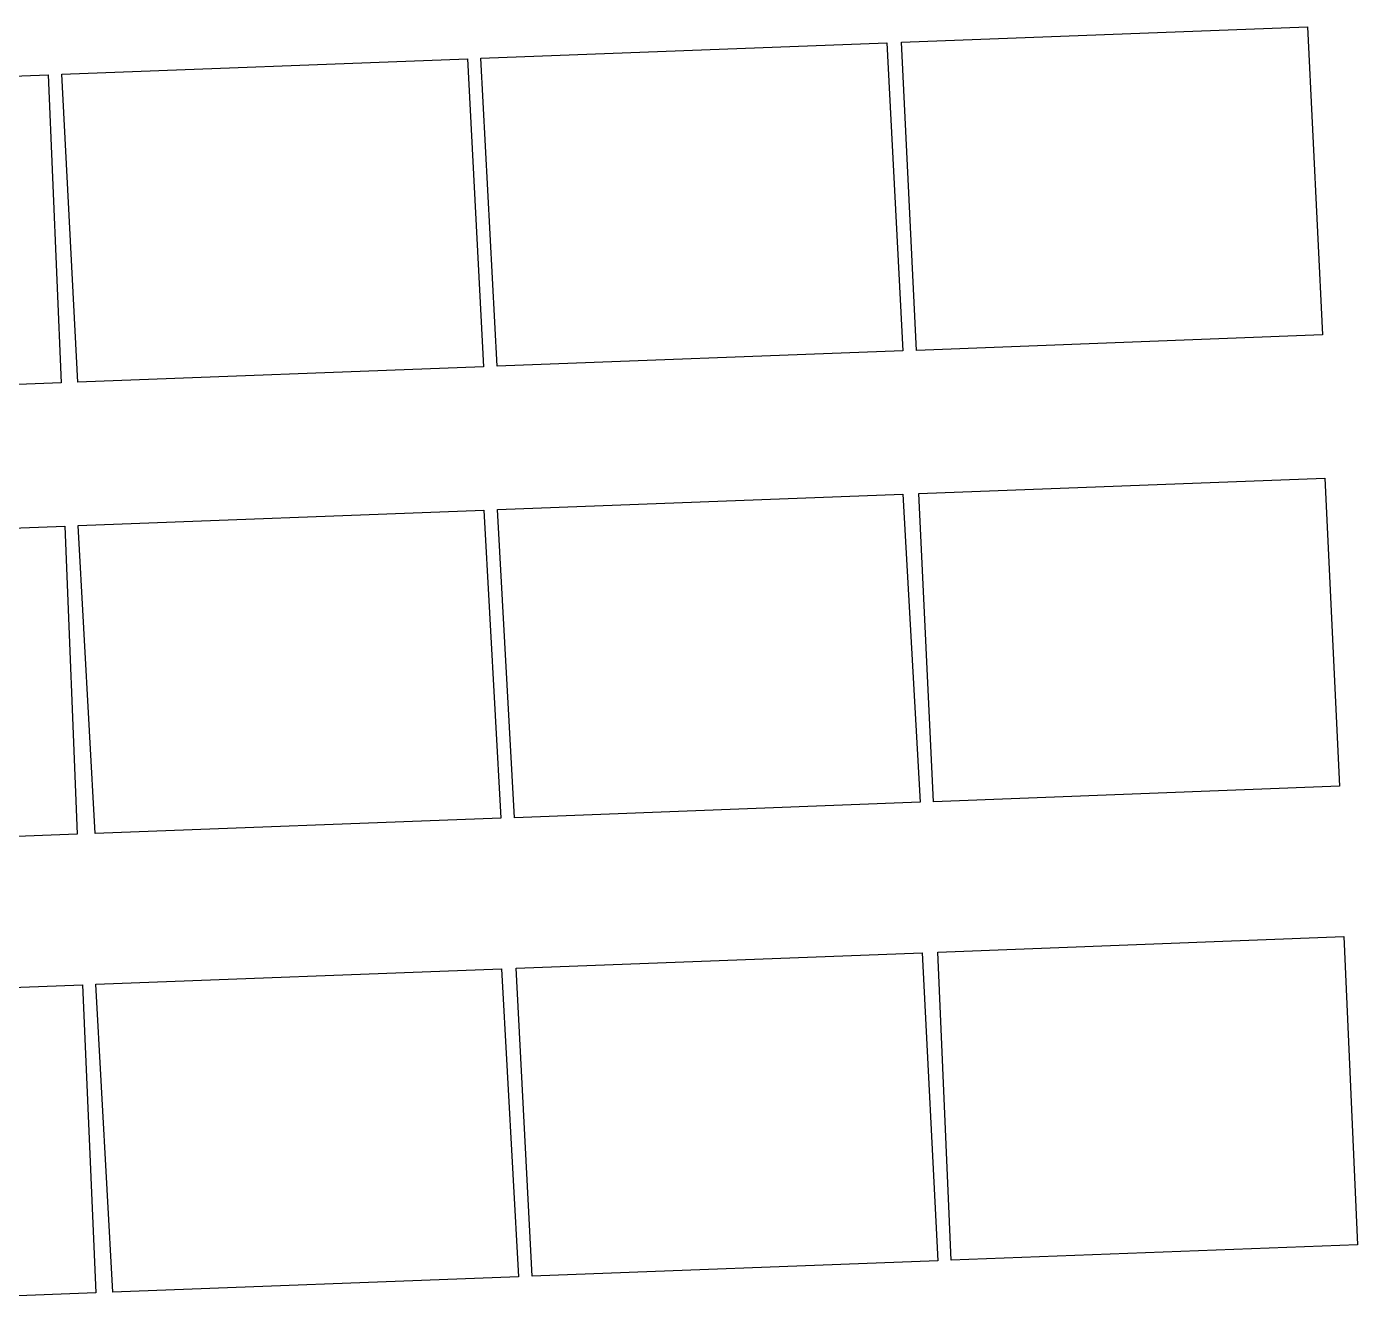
# Model space of a CAD drawing. Header units: metres. Extents: x 1956498 to 1957612, y 2277909 to 2278547.
# Drawn here: x 1956763.93 to 1956788.63, y 2278130.08 to 2278153.87 of the extents above; entities that cross this region are included whole.
import ezdxf

# ---------------------------------------------------------------- set-up
doc = ezdxf.new("R2010")
doc.units = ezdxf.units.M
doc.layers.add('PVcase PV Modules (full frames)', color=142, linetype='Continuous')

# ---------------------------------------------------------------- blocks, each defined once
blk = doc.blocks.new('3P6@20DEG F FX ID1 PVBlock')
at = {"color": 0, "transparency": 33554687}
blk.add_polyline3d([(0, 0, 2.083586713139974), (7.539539347030692, 0.2870042413902952, 2.083586713139975), (7.757297679336461, -5.433460050740019, 1.675326544159361e-15), (0.2177583323057694, -5.720464292130313, 0)], close=True, dxfattribs=at)

msp = doc.modelspace()

# ---------------------------------------------------------------- block references
at = {"layer": 'PVcase PV Modules (full frames)', "color": 144, "true_color": 0x007ca5, "transparency": 33554687, "extrusion": (-0.02925848891544443, -0.00111376969187257, 0.9995712582619902), "rotation": 87.82000000000001}
msp.add_blockref('3P6@20DEG F FX ID1 PVBlock', (-2202070.820574006, 2041165.207788556, -59175.02105457475), dxfattribs=at)
at = {"layer": 'PVcase PV Modules (full frames)', "color": 144, "true_color": 0x007ca5, "transparency": 33554687, "extrusion": (-0.04006523706413234, -0.001525145296077308, 0.9991959020686688), "rotation": 87.82000000000001}
msp.add_blockref('3P6@20DEG F FX ID1 PVBlock', (-2202070.820574005, 2040397.577841161, -81258.85960001813), dxfattribs=at)
at = {"layer": 'PVcase PV Modules (full frames)', "color": 144, "true_color": 0x007ca5, "transparency": 33554687, "extrusion": (-0.03872346826046438, -0.001474068788628673, 0.9992488779713927), "rotation": 87.82000000000001}
msp.add_blockref('3P6@20DEG F FX ID1 PVBlock', (-2202070.820574005, 2040497.131964679, -78516.93295356592), dxfattribs=at)
at = {"layer": 'PVcase PV Modules (full frames)', "color": 144, "true_color": 0x007ca5, "transparency": 33554687, "extrusion": (-0.01047984095405946, -0.0003989313755747334, 0.9999450053814636), "rotation": 359.9998802273938}
msp.add_blockref('3P6@20DEG F FX ID1 PVBlock', (1956655.794817606, 2278144.573212588, -20801.04663682599), dxfattribs=at)
at = {"layer": 'PVcase PV Modules (full frames)', "color": 144, "true_color": 0x007ca5, "transparency": 33554687, "extrusion": (-0.0258986145304835, -0.0009858708701226486, 0.9996640884937444), "rotation": 87.82000000000001}
msp.add_blockref('3P6@20DEG F FX ID1 PVBlock', (-2202062.439131226, 2041352.693430029, -52309.29034905391), dxfattribs=at)
at = {"layer": 'PVcase PV Modules (full frames)', "color": 144, "true_color": 0x007ca5, "transparency": 33554687, "extrusion": (-0.04762222453199733, -0.001812813727208281, 0.9988637732128514), "rotation": 87.82000000000001}
msp.add_blockref('3P6@20DEG F FX ID1 PVBlock', (-2202062.439131226, 2039724.001125644, -96702.01418121597), dxfattribs=at)
at = {"layer": 'PVcase PV Modules (full frames)', "color": 144, "true_color": 0x007ca5, "transparency": 33554687, "extrusion": (-0.04762222453204244, -0.001812813727209998, 0.9988637732128491), "rotation": 87.82000000000001}
msp.add_blockref('3P6@20DEG F FX ID1 PVBlock', (-2202062.439131226, 2039716.205841258, -96702.01418130814), dxfattribs=at)
at = {"layer": 'PVcase PV Modules (full frames)', "color": 144, "true_color": 0x007ca5, "transparency": 33554687, "extrusion": (-0.006676932442561944, -0.0002541677736911663, 0.9999776767367863), "rotation": 359.9999513822378}
msp.add_blockref('3P6@20DEG F FX ID1 PVBlock', (1956717.592223725, 2278141.0756988, -13030.20920648726), dxfattribs=at)
at = {"layer": 'PVcase PV Modules (full frames)', "color": 144, "true_color": 0x007ca5, "transparency": 33554687, "extrusion": (-0.01631818558843543, -0.0006211770056640696, 0.9998666565888819), "rotation": 87.82000000000001}
msp.add_blockref('3P6@20DEG F FX ID1 PVBlock', (-2202053.922358428, 2041760.450554792, -32731.78623543275), dxfattribs=at)
at = {"layer": 'PVcase PV Modules (full frames)', "color": 144, "true_color": 0x007ca5, "transparency": 33554687, "extrusion": (-0.03586295146609952, -0.001365178786897439, 0.9993557849930224), "rotation": 87.82000000000001}
msp.add_blockref('3P6@20DEG F FX ID1 PVBlock', (-2202053.922358429, 2040721.463678997, -72671.86109345332), dxfattribs=at)
at = {"layer": 'PVcase PV Modules (full frames)', "color": 144, "true_color": 0x007ca5, "transparency": 33554687, "extrusion": (-0.04698201041867166, -0.001788442985513729, 0.9988941346152291), "rotation": 87.82000000000001}
msp.add_blockref('3P6@20DEG F FX ID1 PVBlock', (-2202053.922358428, 2039777.8063468, -95393.87361926284), dxfattribs=at)
at = {"layer": 'PVcase PV Modules (full frames)', "color": 144, "true_color": 0x007ca5, "transparency": 33554687, "extrusion": (-0.01356111649863656, -0.0005162249010119471, 0.9999079105753499), "rotation": 359.9997994387219}
msp.add_blockref('3P6@20DEG F FX ID1 PVBlock', (1956585.841042429, 2278122.118896627, -27098.13011575549), dxfattribs=at)

doc.saveas('drawing.dxf')
